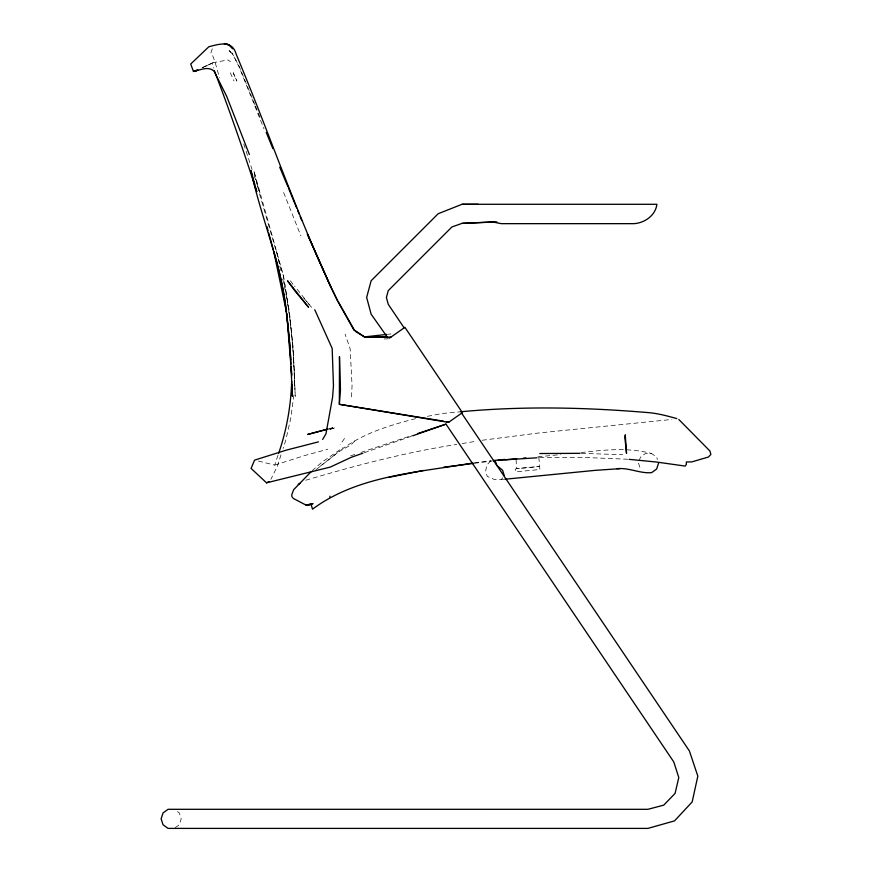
<?xml version="1.0" encoding="UTF-8"?>
<svg xmlns="http://www.w3.org/2000/svg" width="872" height="872" viewBox="0 0 872 872"><rect width="100%" height="100%" fill="white"/><g stroke="black" fill="none" stroke-linecap="round" stroke-linejoin="round"><path stroke-width="0.65" stroke-dasharray="4.36 3.27" d="M294.311 386.045L294.703 377.173L292.927 346.587L289.591 313.375L283.509 276.141L253.828 170.585L259.104 192.385L283.509 276.141L289.591 316.056L292.927 346.587L295.248 396.335C293.722 356.288 291.902 315.904 282.168 276.86M351.536 396.934L352.059 385.598L350.152 348.756L345.105 334.085M293.908 394.918L290.714 418.506L285.635 440.785L283.095 448.47M639.252 460.732L640.408 457.201L645.422 453.549L651.635 453.549L656.649 457.201L657.423 459.555M258.341 461.059L274.745 465.114L278.114 454.868M280.991 454.868L277.503 465.866L270.898 479.306M212.267 48.832L210.893 52.93L212.267 54.565L215.035 62.021L219.537 77.891M344.495 438.485L340.145 444.775M491.001 460.885L487.165 464.536L485.704 470.433L487.165 476.33L494.718 479.655L501.258 479.513L502.806 477.714M354.566 441.047L351.252 444.807L338.772 451.696C360.594 434.136 388.738 425.503 415.573 418.658M312.132 470.76L322.117 462.029L342.914 447.674M316.1 469.637L337.704 452.546L318.814 467.316M175.272 827.67L179.283 824.749L181.202 818.852L179.283 812.944L176.275 810.753M388.498 338.827L383.844 338.957M213.041 62.708L202.457 67.711L213.041 62.708L227.919 59.95L230.437 61.694M202.097 67.656L211.961 63.285L213.52 68.136M364.147 452.786L411.464 436.229M350.664 455.816L355.82 454.105M360.964 452.394L412.5 435.27M274.745 465.114L304.818 455.5L327.73 449.287M329.115 428.752L332.799 427.607L329.158 428.643M329.529 429.515L335.676 427.607L329.605 429.34M305.756 480.243C355.362 465.615 405.545 452.263 456.721 444.448M427.454 416.336L441.973 413.513L460.481 411.791M462.084 443.565L476.81 441.145M482.172 440.262L538.438 433.013L671.843 419.454M474.27 462.803L491.034 460.721M474.368 463.305L491.645 461.103M388.356 334.238L391.005 333.943M537.817 456.841L560.772 454.585M581.014 452.579C604.547 449.832 628.505 447.292 651.635 453.549M501.258 479.513L503.645 479.328M539.605 457.691L580.381 457.31L627.796 459.239M581.352 453.331L622.782 454.715M303.761 298.093L311.402 307.206L294.616 286.081M290.42 280.806L294.867 286.921M230.328 72.79L233.958 80.954M254.951 104.738L239.364 66.741L232.105 53.007L238.961 66.621L263.987 128.816M255.463 105.992L260.586 118.538M283.629 192.516L300.927 235.952M254.144 175.61L259.987 192.886M638.489 463.097L640.408 468.994M243.768 144.011L252.052 169.44M276.577 251.278L280.773 270.462M538.809 457.244L539.921 469.507L515.472 471.861L515.21 469.147L516.584 468.656L539.332 466.487L516.584 468.656L516.071 459.435M230.361 51.775L229.074 50.587L232.813 54.391L230.361 51.775M233.216 72.812L236.835 80.954L233.216 72.812"/><path stroke-width="1.31" d="M291.673 380.977C290.943 405.633 286.681 430.288 278.539 453.593M658.567 463.097L656.649 468.994L651.635 472.646C639.808 473.692 628.854 467.403 617.016 468.7M322.651 439.433L325.954 433.885L332.559 397.338L333.464 385.784L332.178 348.44L314.748 309.713M311.26 471.578L293.657 489.704L291.76 494.773L292 496.844L293.352 498.446L306.083 505.128L312.83 503.711L306.083 505.128L311.217 504.779L312.503 509.183C358.37 475.109 418.669 472.559 472.973 462.967M389.501 338.129L404.913 327.327L462.411 412.641L448.502 422.386L339.361 404.314L339.481 356.713L340.472 389.849L339.361 404.314L443.641 421.187M298.202 484.429L300.306 483.153M318.454 441.864L286.169 450.17L254.559 460.133L251.071 468.417L266.538 482.816L269.099 481.627M337.486 300.775C298.769 220.594 270.473 136.054 236.138 54.086C232.192 39.84 219.134 44.08 208.811 46.783L190.696 64.027L193.464 71.482L195.928 70.392M492.462 221.913L501.247 223.657L633.933 223.657C644.582 223.047 655.581 215.395 656.889 204.299L462.04 204.288L438.169 213.727L371.123 280.751L366.654 297.461L371.123 314.16L387.746 337.747M493.639 221.913L462.04 223.363L451.903 226.982L388.236 290.638L386.405 297.461L388.236 304.284L404.139 327.872M362.861 453.233L351.351 457.266L330.226 467.109L266.538 482.816M412.739 435.782L445.995 424.141L673.773 761.91L678.787 777.497L675.081 793.422L663.734 805.15L647.907 809.314L168.067 809.303L163.042 812.944L161.124 818.852L163.042 824.749L168.067 828.4L647.907 828.4L674.536 820.879L692.161 801.935L697.829 776.135L689.403 750.966L461.626 413.186M417.655 433.558L445.995 424.141M327.883 429.133L307.674 434.452L327.948 428.991M193.464 71.482C200.222 70.196 208.157 65.683 214.12 71.231L226.644 96.236L249.359 154.475M388.988 477.333L423.312 470.466M443.804 467.185L473.038 463.468M498.293 460.263L536.956 457.789M355.373 331.305L364.463 336.908L387.026 334.39M493.563 460.481L504.943 459.413M460.481 411.791C522.197 405.96 584.491 407.311 646.217 412.445C656.681 413.077 666.775 415.781 676.803 418.593M505.052 459.784L516.78 458.748M523.298 458.182L525.903 457.953M504.834 479.24L595.249 470.346L620.014 468.667M462.04 223.363L496.855 221.913M539.79 453.527L580.022 453.331M331.044 287.618L307.358 234.045L330.978 287.248L337.464 300.35L354.348 330.052L364.463 336.908L387.43 336.756M462.04 204.288L478.303 204.299M364.463 336.908L391.005 337.072M493.138 460.907L495.274 460.917L496.811 465.354L502.61 470.302L504.343 475.916M629.137 459.348L656.442 462.029L685.218 466.084L686.351 464.395L686.34 461.964L691.769 461.909L708.391 457.037L710.876 454.476L709.95 451.031L678.798 419.465M446.311 421.612L448.982 422.048M338.129 301.919L354.239 330.597M279.683 167.108L287.913 186.695M288.425 187.916L296.611 207.863M297.635 210.359L299.172 214.098M300.197 216.594L301.734 220.333M266.211 132.337L272.871 148.643M256.706 191.655C243.68 150.889 229.576 110.493 214.305 70.567M329.823 496.233L330.128 497.323M254.951 185.017L250.962 170.585C261.11 218.207 281.231 263.399 286.507 312.045M255.67 187.644L256.76 191.578M267.006 226.72L268.064 230.6M268.772 233.184L273.361 249.992M286.463 312.067L273.71 251.278C284.643 286.398 288.098 323.349 290.834 359.885M290.79 364.147L286.725 313.375L290.06 346.587L292.382 396.335L292.055 384.846M290.997 366.752L291.738 375.876M291.215 366.534L291.684 374.513M625.268 435.041L626.521 453.353L624.886 437.581L625.268 435.041M197.693 69.924L195.328 71.035L197.704 69.924M226.884 44.265L224.3 43.6L229.074 44.854L232.813 48.658L229.074 44.854L226.884 44.265M308.535 307.206L294.965 291.008L287.553 280.806L308.535 307.206"/></g></svg>
